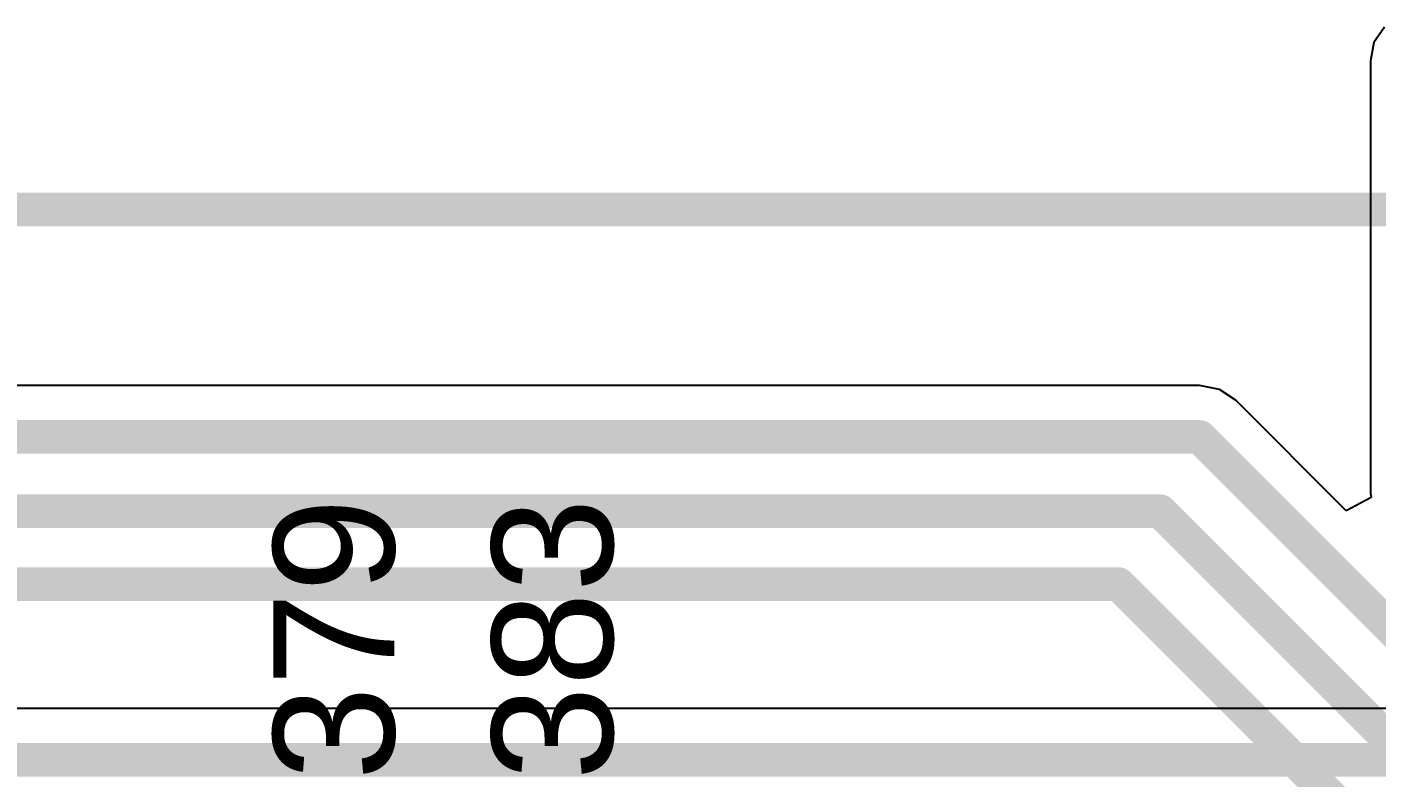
# Model space of a CAD drawing. Header units: inches. Extents: x -11 to 5428, y 0 to 5423.
# Drawn here: x 202.64 to 212.83, y 50.71 to 56.38 of the extents above; entities that cross this region are included whole.
import ezdxf

# ---------------------------------------------------------------- set-up
doc = ezdxf.new("R2010")
doc.units = ezdxf.units.IN
for name, color, linetype in [('Bottom Layer', 5, 'Continuous'), ('Dimension', 6, 'Continuous'), ('Top Layer', 1, 'Continuous'), ('Top Overlay', 2, 'Continuous')]:
    doc.layers.add(name, color=color, linetype=linetype)
doc.styles.add('Arial', font='', dxfattribs={"height": 0.2})
doc.styles.get('Arial').set_extended_font_data('Arial')

msp = doc.modelspace()

# ---------------------------------------------------------------- linework, layer by layer
at = {"layer": 'Bottom Layer'}
msp.add_line((233.864, 51.231), (202.546, 51.231), dxfattribs=at)
msp.add_lwpolyline([(198.86, 50.843, 0.254, 0.254, 0), (234.025, 50.843, 0.254, 0.254, 0)], format="xyseb", dxfattribs=at)
at = {"layer": 'Dimension'}
msp.add_lwpolyline([(0, 55, 0.254, 0.254, 0), (344, 55, 0.254, 0.254, 0)], format="xyseb", dxfattribs=at)
at = {"layer": 'Top Layer'}
for p, q in [((212.89, 56.378), (212.811, 56.261)), ((212.811, 56.261), (212.784, 56.122)), ((212.784, 56.122), (212.784, 56.122)), ((212.784, 56.122), (212.784, 52.856)), ((211.495, 53.671), (190.39, 53.671)), ((211.644, 53.641), (211.495, 53.671)), ((211.77, 53.557), (211.644, 53.641)), ((212.602, 52.724), (211.77, 53.557)), ((212.79, 52.824), (212.602, 52.724)), ((212.784, 52.856), (212.784, 52.856)), ((212.784, 52.856), (212.79, 52.824))]:
    msp.add_line(p, q, dxfattribs=at)
for points in [[(167.729, 53.282, 0.254, 0.254, 0), (211.495, 53.282, 0.254, 0.254, 0)], [(211.495, 53.282, 0.254, 0.254, 0), (226.895, 37.882, 0.254, 0.254, 0)], [(168.092, 52.722, 0.254, 0.254, 0), (211.196, 52.722, 0.254, 0.254, 0)], [(211.196, 52.722, 0.254, 0.254, 0), (226.58, 37.338, 0.254, 0.254, 0)], [(172.59, 52.171, 0.254, 0.254, 0), (210.881, 52.171, 0.254, 0.254, 0)], [(210.881, 52.171, 0.254, 0.254, 0), (226.275, 36.777, 0.254, 0.254, 0)]]:
    msp.add_lwpolyline(points, format="xyseb", dxfattribs=at)
for points in [[(211.432, 53.282, 0.127, 0.127, 1), (211.559, 53.282, 0.127, 0.127, 1)], [(211.432, 53.282, 0.127, 0.127, 1), (211.559, 53.282, 0.127, 0.127, 1)], [(211.133, 52.722, 0.127, 0.127, 1), (211.26, 52.722, 0.127, 0.127, 1)], [(211.133, 52.722, 0.127, 0.127, 1), (211.26, 52.722, 0.127, 0.127, 1)], [(210.818, 52.171, 0.127, 0.127, 1), (210.945, 52.171, 0.127, 0.127, 1)], [(210.818, 52.171, 0.127, 0.127, 1), (210.945, 52.171, 0.127, 0.127, 1)]]:
    msp.add_lwpolyline(points, format="xyseb", close=True, dxfattribs=at)

# ---------------------------------------------------------------- texts
at = {"layer": 'Top Overlay', "style": 'Arial'}
for s, p in [('R379', (205.414, 49.767)), ('R383', (207.064, 49.767))]:
    msp.add_text(s, height=0.9144, rotation=90, dxfattribs=at).set_placement(p)

doc.saveas('drawing.dxf')
